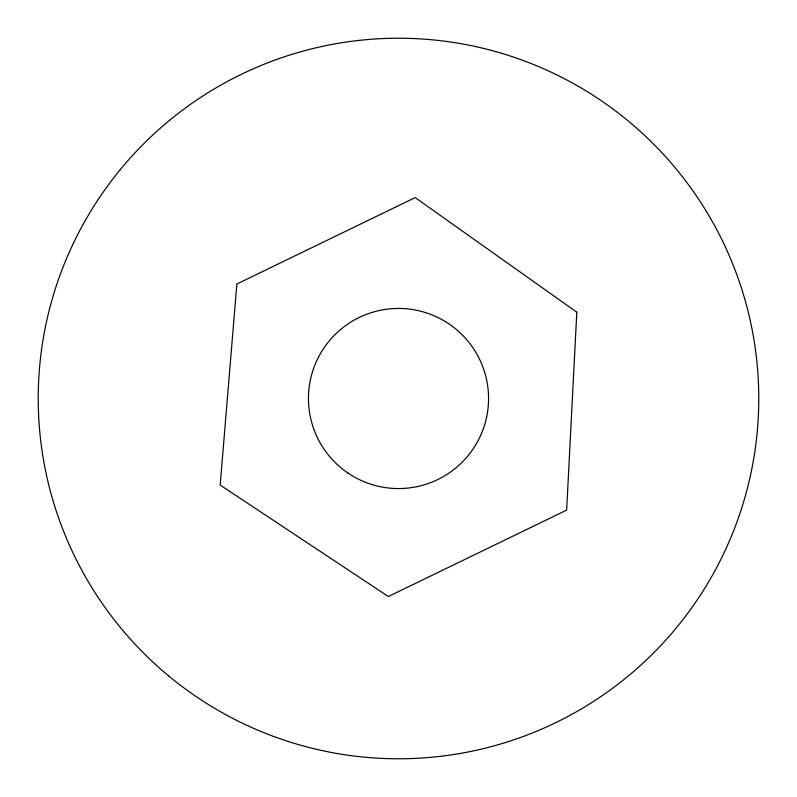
<?xml version="1.0" encoding="UTF-8"?>
<svg xmlns="http://www.w3.org/2000/svg" width="797" height="797" viewBox="0 0 797 797"><rect width="100%" height="100%" fill="white"/><g stroke="black" fill="none" stroke-linecap="round" stroke-linejoin="round"><path stroke-width="1.2" d="M576.809 312.225L566.647 510.11L388.338 596.525L220.191 485.064L236.868 284.011L415.177 197.596L576.809 312.225M168.994 676.205A360.264 360.264 0 0 0 753.753 458.405A360.264 360.264 0 0 0 272.753 60.891A360.264 360.264 0 0 0 168.994 676.205M347.95 473.039A90.071 90.071 0 0 0 488.332 405.006A90.071 90.071 0 0 0 359.218 317.455A90.071 90.071 0 0 0 347.95 473.039"/></g></svg>
